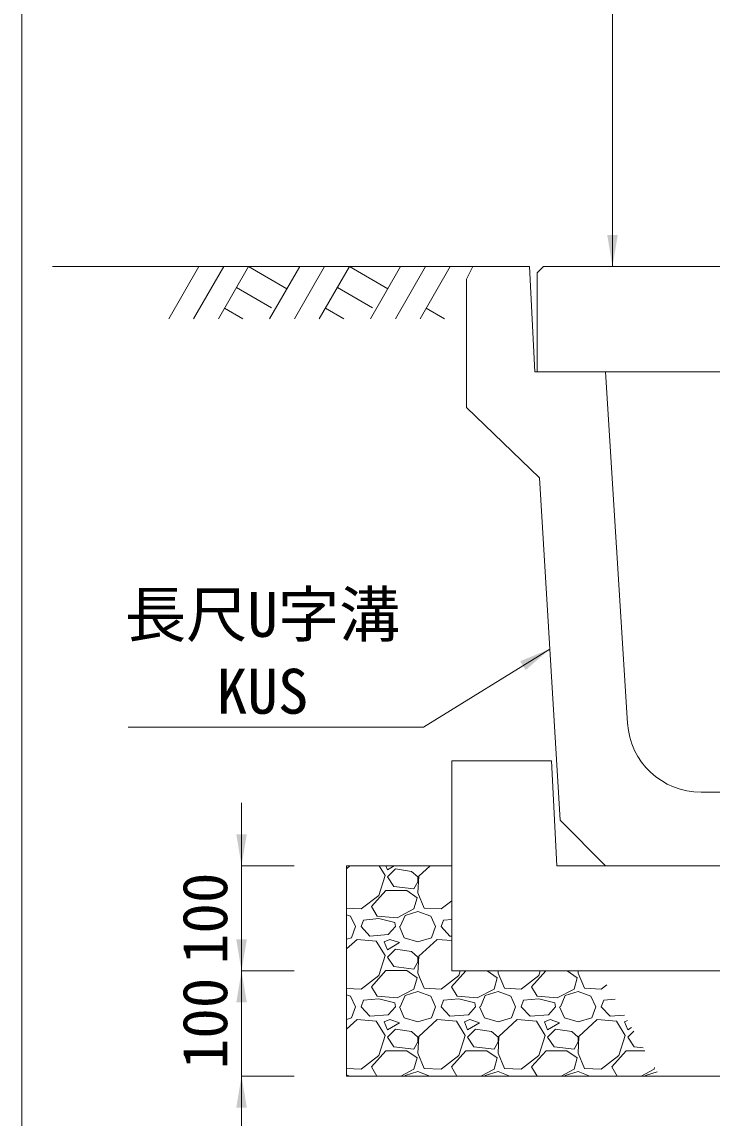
# Model space of a CAD drawing. Units: millimetres at full size, sheet at 1:40. Extents: x 206103 to 244503, y 883348 to 903496.
# Drawn here: x 219303 to 219960, y 887608 to 888651 of the extents above; entities that cross this region are included whole.
import ezdxf
from ezdxf.enums import TextEntityAlignment as Align

# ---------------------------------------------------------------- set-up
doc = ezdxf.new("R2010")
doc.units = ezdxf.units.MM
doc.header["$LTSCALE"] = 40
for name, color, linetype, lineweight in [('0_2', 7, 'Continuous', 20), ('図枠', 5, 'Continuous', 13), ('基礎ブロック', 2, 'Continuous', 13), ('基礎材', 7, 'Continuous', 15), ('寸法線', 7, 'Continuous', 13), ('引出線', 4, 'Continuous', 13), ('本体', 2, 'Continuous', 13), ('ﾊｯﾁﾝｸﾞ', 7, 'Continuous', 5)]:
    doc.layers.add(name, color=color, linetype=linetype, lineweight=lineweight)
doc.styles.add('ＭＳ ゴシック', font='')
doc.styles.get('ＭＳ ゴシック').set_extended_font_data('MS Gothic')

# ---------------------------------------------------------------- blocks, each defined once
blk = doc.blocks.new('filled_arrow')
at = {"color": 0, "linetype": 'Continuous', "lineweight": -2}
blk.add_solid([(7.5, 1.25), (0, 0), (7.5, -1.25)], dxfattribs=at)

msp = doc.modelspace()

# ---------------------------------------------------------------- linework, layer by layer
at = {"layer": '0_2'}
msp.add_line((219732.16, 888418.33), (219332.16, 888418.33), dxfattribs=at)
at = {"layer": '図枠'}
msp.add_line((219303.21, 903148.33), (219303.21, 883448.33), dxfattribs=at)
at = {"layer": '基礎ブロック'}
for p, q in [((219807.21, 887948.33), (219712.21, 887948.33)), ((219712.21, 887948.33), (219712.21, 887848.33)), ((219812.21, 887848.33), (219807.21, 887948.33)), ((219712.21, 887848.33), (219712.21, 887748.33)), ((220474.21, 887848.33), (219812.21, 887848.33)), ((219712.21, 887748.33), (220574.21, 887748.33))]:
    msp.add_line(p, q, dxfattribs=at)
at = {"layer": '基礎材'}
for p, q in [((219612.21, 887848.33), (219612.21, 887648.33)), ((219612.21, 887648.33), (220674.21, 887648.33))]:
    msp.add_line(p, q, dxfattribs=at)
at = {"layer": '基礎材', "lineweight": 13}
msp.add_line((219712.21, 887848.33), (219612.21, 887848.33), dxfattribs=at)
at = {"layer": '寸法線'}
for p, q in [((219865.21, 888418.33), (219865.21, 889318.33)), ((220321.16, 888418.33), (219865.21, 888418.33)), ((219512.21, 887688.33), (219512.21, 887908.33)), ((219562.21, 887848.33), (219512.21, 887848.33)), ((219512.21, 887588.33), (219512.21, 887808.33)), ((219562.21, 887748.33), (219512.21, 887748.33)), ((219562.21, 887748.33), (219512.21, 887748.33)), ((219562.21, 887648.33), (219512.21, 887648.33))]:
    msp.add_line(p, q, dxfattribs=at)
at = {"layer": '引出線'}
msp.add_lwpolyline([(219805.46, 888054.53), (219685.25, 887980.08), (219404.41, 887980.08)], dxfattribs=at)
at = {"layer": '本体'}
for p, q in [((219726.16, 888406.33), (219732.16, 888418.33)), ((219732.16, 888418.33), (219786.16, 888418.33)), ((219786.16, 888418.33), (219791.16, 888318.33)), ((219726.16, 888406.33), (219726.16, 888284.33)), ((219791.16, 888318.33), (219858.66, 888318.33)), ((219858.66, 888318.33), (219879.55, 887983.96)), ((219726.16, 888284.33), (219795.66, 888217.33)), ((219795.66, 888217.33), (219815.26, 887891.73)), ((219949.42, 887918.33), (220167.89, 887918.33)), ((219858.66, 887848.33), (219815.26, 887891.73)), ((219858.66, 887848.33), (220258.66, 887848.33))]:
    msp.add_line(p, q, dxfattribs=at)
at = {"layer": '本体', "lineweight": 20}
msp.add_lwpolyline([(219793.66, 888318.33), (220323.66, 888318.33), (220323.66, 888412.33), (220317.66, 888418.33), (219799.66, 888418.33), (219793.66, 888412.33)], close=True, dxfattribs=at)
at = {"layer": '本体'}
msp.add_arc((219949.42, 887988.33), 70, 183.57633, 270, dxfattribs=at)
at = {"layer": 'ﾊｯﾁﾝｸﾞ', "lineweight": 9}
for p, q in [((219471.6, 888418.33), (219442.95, 888368.71)), ((219495.22, 888418.33), (219466.57, 888368.71)), ((219518.84, 888418.33), (219490.19, 888368.71)), ((219518.84, 888418.33), (219555.41, 888397.22)), ((219567.6, 888418.33), (219538.95, 888368.71)), ((219591.22, 888418.33), (219562.57, 888368.71)), ((219614.84, 888418.33), (219586.19, 888368.71)), ((219614.84, 888418.33), (219651.41, 888397.22)), ((219663.59, 888418.33), (219634.95, 888368.71)), ((219687.22, 888418.33), (219658.57, 888368.71)), ((219710.84, 888418.33), (219682.19, 888368.71)), ((219507.42, 888398.55), (219540.83, 888379.26)), ((219603.42, 888398.55), (219636.83, 888379.26)), ((219496, 888378.76), (219513.41, 888368.71)), ((219591.99, 888378.76), (219609.41, 888368.71)), ((219688, 888378.76), (219705.41, 888368.71))]:
    msp.add_line(p, q, dxfattribs=at)
at = {"layer": 'ﾊｯﾁﾝｸﾞ'}
for p, q in [((219615.39, 887848.33), (219612.21, 887845.42)), ((219648.8, 887839.25), (219643.26, 887848.33)), ((219649.59, 887848.33), (219651.09, 887844.58)), ((219651.09, 887844.58), (219657.33, 887848.33)), ((219658.71, 887845.35), (219651.09, 887837.73)), ((219673.95, 887843.06), (219658.71, 887845.35)), ((219680.05, 887837.73), (219673.95, 887843.06)), ((219691.59, 887848.33), (219680.81, 887838.49)), ((219642.71, 887820.2), (219648.8, 887839.25)), ((219651.09, 887837.73), (219657.19, 887828.58)), ((219676.24, 887826.3), (219680.05, 887833.15)), ((219680.81, 887838.49), (219680.05, 887822.49)), ((219680.05, 887833.15), (219680.05, 887837.73)), ((219625.94, 887807.25), (219642.71, 887820.2)), ((219635.85, 887809.53), (219649.57, 887824.77)), ((219649.57, 887824.77), (219669.38, 887824.77)), ((219657.19, 887828.58), (219676.24, 887826.3)), ((219669.38, 887824.77), (219679.28, 887817.91)), ((219680.05, 887822.49), (219686.14, 887808.01)), ((219641.18, 887800.39), (219635.85, 887809.53)), ((219679.28, 887817.91), (219676.24, 887807.25)), ((219702.14, 887807.25), (219712.21, 887815.02)), ((219712.05, 887809.53), (219712.21, 887809.7)), ((219712.21, 887809.27), (219712.05, 887809.53)), ((219612.21, 887807.9), (219625.94, 887807.25)), ((219612.21, 887801.83), (219616.04, 887800.39)), ((219616.04, 887800.39), (219620.61, 887790.48)), ((219642.71, 887798.1), (219628.23, 887796.58)), ((219660.23, 887798.86), (219641.18, 887800.39)), ((219657.95, 887794.29), (219642.71, 887798.1)), ((219676.24, 887807.25), (219660.23, 887798.86)), ((219663.28, 887790.48), (219667.85, 887801.15)), ((219667.85, 887801.15), (219680.05, 887804.96)), ((219680.05, 887804.96), (219692.24, 887800.39)), ((219686.14, 887808.01), (219702.14, 887807.25)), ((219692.24, 887800.39), (219696.81, 887790.48)), ((219616.8, 887779.81), (219620.61, 887790.48)), ((219625.94, 887790.48), (219628.23, 887796.58)), ((219634.33, 887781.34), (219625.94, 887790.48)), ((219658.71, 887790.48), (219651.85, 887782.86)), ((219658.71, 887790.48), (219657.95, 887794.29)), ((219662.52, 887790.48), (219667.09, 887779.81)), ((219693, 887779.81), (219696.81, 887790.48)), ((219702.14, 887790.48), (219704.43, 887796.58)), ((219710.53, 887781.34), (219702.14, 887790.48)), ((219712.21, 887797.4), (219704.43, 887796.58)), ((219612.21, 887778.46), (219616.8, 887779.81)), ((219622.13, 887778.29), (219612.21, 887769.22)), ((219640.42, 887776.77), (219622.13, 887778.29)), ((219651.85, 887782.86), (219634.33, 887781.34)), ((219653.38, 887778.29), (219648.04, 887776)), ((219662.52, 887775.24), (219653.38, 887778.29)), ((219667.09, 887779.81), (219680.05, 887776)), ((219680.05, 887776), (219693, 887779.81)), ((219698.33, 887778.29), (219680.81, 887762.29)), ((219712.21, 887777.13), (219698.33, 887778.29)), ((219712.21, 887781.48), (219710.53, 887781.34)), ((219648.8, 887763.05), (219640.42, 887776.77)), ((219648.04, 887776), (219651.09, 887768.38)), ((219651.09, 887768.38), (219662.52, 887775.24)), ((219658.71, 887769.15), (219651.09, 887761.53)), ((219673.95, 887766.86), (219658.71, 887769.15)), ((219680.05, 887761.53), (219673.95, 887766.86)), ((219642.71, 887744), (219648.8, 887763.05)), ((219651.09, 887761.53), (219657.19, 887752.38)), ((219676.24, 887750.1), (219680.05, 887756.95)), ((219680.81, 887762.29), (219680.05, 887746.29)), ((219680.05, 887756.95), (219680.05, 887761.53)), ((219635.85, 887733.33), (219649.57, 887748.57)), ((219649.57, 887748.57), (219669.38, 887748.57)), ((219657.19, 887752.38), (219676.24, 887750.1)), ((219669.38, 887748.57), (219679.28, 887741.71)), ((219680.05, 887746.29), (219686.14, 887731.81)), ((219712.05, 887733.33), (219725.55, 887748.33)), ((219718.91, 887744), (219720.29, 887748.33)), ((219745.93, 887748.33), (219755.48, 887741.71)), ((219756.34, 887748.33), (219756.25, 887746.29)), ((219756.25, 887746.29), (219762.34, 887731.81)), ((219788.25, 887733.33), (219801.75, 887748.33)), ((219795.11, 887744), (219796.49, 887748.33)), ((219822.13, 887748.33), (219831.68, 887741.71)), ((219832.54, 887748.33), (219832.45, 887746.29)), ((219832.45, 887746.29), (219838.54, 887731.81)), ((219625.94, 887731.05), (219642.71, 887744)), ((219679.28, 887741.71), (219676.24, 887731.05)), ((219702.14, 887731.05), (219718.91, 887744)), ((219755.48, 887741.71), (219752.44, 887731.05)), ((219778.34, 887731.05), (219795.11, 887744)), ((219831.68, 887741.71), (219828.64, 887731.05)), ((219612.21, 887731.7), (219625.94, 887731.05)), ((219612.21, 887725.63), (219616.04, 887724.19)), ((219641.18, 887724.19), (219635.85, 887733.33)), ((219676.24, 887731.05), (219660.23, 887722.66)), ((219663.28, 887714.28), (219667.85, 887724.95)), ((219667.85, 887724.95), (219680.05, 887728.76)), ((219680.05, 887728.76), (219692.24, 887724.19)), ((219686.14, 887731.81), (219702.14, 887731.05)), ((219717.38, 887724.19), (219712.05, 887733.33)), ((219752.44, 887731.05), (219736.43, 887722.66)), ((219739.48, 887714.28), (219744.05, 887724.95)), ((219744.05, 887724.95), (219756.25, 887728.76)), ((219756.25, 887728.76), (219768.44, 887724.19)), ((219762.34, 887731.81), (219778.34, 887731.05)), ((219793.58, 887724.19), (219788.25, 887733.33)), ((219828.64, 887731.05), (219812.63, 887722.66)), ((219815.68, 887714.28), (219820.25, 887724.95)), ((219820.25, 887724.95), (219832.45, 887728.76)), ((219832.45, 887728.76), (219844.64, 887724.19)), ((219838.54, 887731.81), (219854.54, 887731.05)), ((219854.54, 887731.05), (219859.84, 887735.14)), ((219616.04, 887724.19), (219620.61, 887714.28)), ((219625.94, 887714.28), (219628.23, 887720.38)), ((219642.71, 887721.9), (219628.23, 887720.38)), ((219660.23, 887722.66), (219641.18, 887724.19)), ((219657.95, 887718.09), (219642.71, 887721.9)), ((219658.71, 887714.28), (219657.95, 887718.09)), ((219692.24, 887724.19), (219696.81, 887714.28)), ((219702.14, 887714.28), (219704.43, 887720.38)), ((219718.91, 887721.9), (219704.43, 887720.38)), ((219736.43, 887722.66), (219717.38, 887724.19)), ((219734.15, 887718.09), (219718.91, 887721.9)), ((219734.91, 887714.28), (219734.15, 887718.09)), ((219768.44, 887724.19), (219773.01, 887714.28)), ((219778.34, 887714.28), (219780.63, 887720.38)), ((219795.11, 887721.9), (219780.63, 887720.38)), ((219812.63, 887722.66), (219793.58, 887724.19)), ((219810.35, 887718.09), (219795.11, 887721.9)), ((219811.11, 887714.28), (219810.35, 887718.09)), ((219844.64, 887724.19), (219849.21, 887714.28)), ((219854.54, 887714.28), (219856.83, 887720.38)), ((219867.7, 887721.52), (219856.83, 887720.38)), ((219616.8, 887703.61), (219620.61, 887714.28)), ((219634.33, 887705.14), (219625.94, 887714.28)), ((219651.85, 887706.66), (219634.33, 887705.14)), ((219658.71, 887714.28), (219651.85, 887706.66)), ((219662.52, 887714.28), (219667.09, 887703.61)), ((219693, 887703.61), (219696.81, 887714.28)), ((219710.53, 887705.14), (219702.14, 887714.28)), ((219728.05, 887706.66), (219710.53, 887705.14)), ((219734.91, 887714.28), (219728.05, 887706.66)), ((219738.72, 887714.28), (219743.29, 887703.61)), ((219769.2, 887703.61), (219773.01, 887714.28)), ((219786.73, 887705.14), (219778.34, 887714.28)), ((219804.25, 887706.66), (219786.73, 887705.14)), ((219811.11, 887714.28), (219804.25, 887706.66)), ((219814.92, 887714.28), (219819.49, 887703.61)), ((219845.4, 887703.61), (219849.21, 887714.28)), ((219862.93, 887705.14), (219854.54, 887714.28)), ((219876.48, 887706.32), (219862.93, 887705.14)), ((219612.21, 887702.26), (219616.8, 887703.61)), ((219622.13, 887702.09), (219612.21, 887693.02)), ((219640.42, 887700.57), (219622.13, 887702.09)), ((219648.8, 887686.85), (219640.42, 887700.57)), ((219653.38, 887702.09), (219648.04, 887699.8)), ((219648.04, 887699.8), (219651.09, 887692.18)), ((219651.09, 887692.18), (219662.52, 887699.04)), ((219662.52, 887699.04), (219653.38, 887702.09)), ((219667.09, 887703.61), (219680.05, 887699.8)), ((219680.05, 887699.8), (219693, 887703.61)), ((219698.33, 887702.09), (219680.81, 887686.09)), ((219716.62, 887700.57), (219698.33, 887702.09)), ((219725, 887686.85), (219716.62, 887700.57)), ((219729.58, 887702.09), (219724.24, 887699.8)), ((219724.24, 887699.8), (219727.29, 887692.18)), ((219727.29, 887692.18), (219738.72, 887699.04)), ((219738.72, 887699.04), (219729.58, 887702.09)), ((219743.29, 887703.61), (219756.25, 887699.8)), ((219756.25, 887699.8), (219769.2, 887703.61)), ((219774.53, 887702.09), (219757.01, 887686.09)), ((219792.82, 887700.57), (219774.53, 887702.09)), ((219801.2, 887686.85), (219792.82, 887700.57)), ((219805.78, 887702.09), (219800.44, 887699.8)), ((219800.44, 887699.8), (219803.49, 887692.18)), ((219803.49, 887692.18), (219814.92, 887699.04)), ((219814.92, 887699.04), (219805.78, 887702.09)), ((219819.49, 887703.61), (219832.45, 887699.8)), ((219832.45, 887699.8), (219845.4, 887703.61)), ((219850.73, 887702.09), (219833.21, 887686.09)), ((219869.02, 887700.57), (219850.73, 887702.09)), ((219877.4, 887686.85), (219869.02, 887700.57)), ((219879.52, 887701.04), (219876.64, 887699.8)), ((219876.64, 887699.8), (219879.69, 887692.18)), ((219879.69, 887692.18), (219883.36, 887694.39)), ((219642.71, 887667.8), (219648.8, 887686.85)), ((219658.71, 887692.95), (219651.09, 887685.33)), ((219651.09, 887685.33), (219657.19, 887676.18)), ((219673.95, 887690.66), (219658.71, 887692.95)), ((219680.05, 887685.33), (219673.95, 887690.66)), ((219680.81, 887686.09), (219680.05, 887670.09)), ((219680.05, 887680.75), (219680.05, 887685.33)), ((219718.91, 887667.8), (219725, 887686.85)), ((219734.91, 887692.95), (219727.29, 887685.33)), ((219727.29, 887685.33), (219733.39, 887676.18)), ((219750.15, 887690.66), (219734.91, 887692.95)), ((219756.25, 887685.33), (219750.15, 887690.66)), ((219757.01, 887686.09), (219756.25, 887670.09)), ((219756.25, 887680.75), (219756.25, 887685.33)), ((219795.11, 887667.8), (219801.2, 887686.85)), ((219811.11, 887692.95), (219803.49, 887685.33)), ((219803.49, 887685.33), (219809.59, 887676.18)), ((219826.35, 887690.66), (219811.11, 887692.95)), ((219832.45, 887685.33), (219826.35, 887690.66)), ((219833.21, 887686.09), (219832.45, 887670.09)), ((219832.45, 887680.75), (219832.45, 887685.33)), ((219871.31, 887667.8), (219877.4, 887686.85)), ((219885.34, 887690.97), (219879.69, 887685.33)), ((219879.69, 887685.33), (219885.79, 887676.18)), ((219657.19, 887676.18), (219676.24, 887673.9)), ((219676.24, 887673.9), (219680.05, 887680.75)), ((219733.39, 887676.18), (219752.44, 887673.9)), ((219752.44, 887673.9), (219756.25, 887680.75)), ((219809.59, 887676.18), (219828.64, 887673.9)), ((219828.64, 887673.9), (219832.45, 887680.75)), ((219885.79, 887676.18), (219894.48, 887675.14)), ((219625.94, 887654.85), (219642.71, 887667.8)), ((219635.85, 887657.13), (219649.57, 887672.37)), ((219649.57, 887672.37), (219669.38, 887672.37)), ((219669.38, 887672.37), (219679.28, 887665.51)), ((219679.28, 887665.51), (219676.24, 887654.85)), ((219680.05, 887670.09), (219686.14, 887655.61)), ((219702.14, 887654.85), (219718.91, 887667.8)), ((219712.05, 887657.13), (219725.77, 887672.37)), ((219725.77, 887672.37), (219745.58, 887672.37)), ((219745.58, 887672.37), (219755.48, 887665.51)), ((219755.48, 887665.51), (219752.44, 887654.85)), ((219756.25, 887670.09), (219762.34, 887655.61)), ((219778.34, 887654.85), (219795.11, 887667.8)), ((219788.25, 887657.13), (219801.97, 887672.37)), ((219801.97, 887672.37), (219821.78, 887672.37)), ((219821.78, 887672.37), (219831.68, 887665.51)), ((219831.68, 887665.51), (219828.64, 887654.85)), ((219832.45, 887670.09), (219838.54, 887655.61)), ((219854.54, 887654.85), (219871.31, 887667.8)), ((219864.45, 887657.13), (219878.17, 887672.37)), ((219878.17, 887672.37), (219896.08, 887672.37)), ((219612.21, 887655.5), (219625.94, 887654.85)), ((219640.99, 887648.33), (219635.85, 887657.13)), ((219676.24, 887654.85), (219663.8, 887648.33)), ((219667.85, 887648.75), (219680.05, 887652.56)), ((219680.05, 887652.56), (219691.33, 887648.33)), ((219686.14, 887655.61), (219702.14, 887654.85)), ((219717.19, 887648.33), (219712.05, 887657.13)), ((219752.44, 887654.85), (219740, 887648.33)), ((219744.05, 887648.75), (219756.25, 887652.56)), ((219756.25, 887652.56), (219767.53, 887648.33)), ((219762.34, 887655.61), (219778.34, 887654.85)), ((219793.39, 887648.33), (219788.25, 887657.13)), ((219828.64, 887654.85), (219816.2, 887648.33)), ((219820.25, 887648.75), (219832.45, 887652.56)), ((219832.45, 887652.56), (219843.73, 887648.33)), ((219838.54, 887655.61), (219854.54, 887654.85)), ((219869.59, 887648.33), (219864.45, 887657.13)), ((219904.84, 887654.85), (219892.4, 887648.33)), ((219896.45, 887648.75), (219907.69, 887652.26)), ((219905.29, 887656.42), (219904.84, 887654.85)), ((219612.21, 887649.43), (219615.13, 887648.33)), ((219667.68, 887648.33), (219667.85, 887648.75)), ((219743.88, 887648.33), (219744.05, 887648.75)), ((219820.08, 887648.33), (219820.25, 887648.75)), ((219896.28, 887648.33), (219896.45, 887648.75))]:
    msp.add_line(p, q, dxfattribs=at)

# ---------------------------------------------------------------- block references
at = {"layer": '寸法線', "xscale": 4, "yscale": 4}
for p, rotation in [((219865.21, 888418.33), 90), ((219512.21, 887848.33), 90), ((219512.21, 887748.33), 90), ((219512.21, 887748.33), 270), ((219512.21, 887648.33), 270)]:
    msp.add_blockref('filled_arrow', p, dxfattribs=dict(at, rotation=rotation))
at = {"layer": '引出線', "xscale": 4, "yscale": 4, "rotation": 211.8}
msp.add_blockref('filled_arrow', (219805.46, 888054.53), dxfattribs=at)

# ---------------------------------------------------------------- texts
at = {"layer": '寸法線', "style": 'ＭＳ ゴシック'}
for p in [(219477.21, 887798.33), (219477.21, 887698.33)]:
    msp.add_text('100', height=42.72, rotation=90, dxfattribs=at).set_placement(p, align=Align.MIDDLE_CENTER)
at = {"layer": '引出線', "style": 'ＭＳ ゴシック'}
for s, p in [('長尺U字溝', (219401.21, 888053.32)), ('KUS', (219488.62, 887980.19))]:
    msp.add_text(s, height=42.72, dxfattribs=at).set_placement(p, align=Align.BOTTOM_LEFT)

doc.saveas('drawing.dxf')
